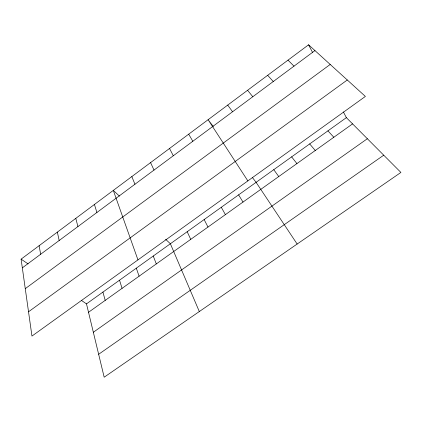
<?xml version="1.0" encoding="UTF-8"?>
<svg xmlns="http://www.w3.org/2000/svg" width="422" height="422" viewBox="0 0 422 422"><rect width="100%" height="100%" fill="white"/><g stroke="black" fill="none" stroke-linecap="round" stroke-linejoin="round"><path stroke-width="0.63" d="M21.1 259.145L308.587 44.795L365.378 96.432L31.956 336.076L21.1 259.145L28.095 263.924M22.329 267.864L314.949 50.582M25.267 288.659L330.204 64.45M28.527 311.784L347.285 79.98M86.489 303.872L346.367 117.648L400.9 172.445L104.176 377.205L86.489 303.872L81.319 300.332M88.52 312.291L352.57 123.883M93.336 332.262L367.351 138.732M98.648 354.28L383.735 155.201M119.426 196.114L113.307 190.396L137.962 259.889M165.635 239.311L170.382 243.752L199.316 311.552M288.01 60.14L293.976 66.154M327.931 130.857L333.818 137.261M267.68 75.301L273.261 81.541M309.685 143.928L315.266 150.501M247.582 90.282L252.789 96.743M291.634 156.863L296.914 163.599M213.258 126.452L208.099 119.721L247.856 180.901M252.509 177.657L256.096 182.33L297.151 244.037M227.727 105.089L232.559 111.761M273.772 169.665L278.752 176.554M238.599 194.869L242.998 202.064M188.703 134.18L192.822 141.27M221.281 207.276L225.406 214.619M308.587 44.795L312.486 52.307M343.402 111.935L346.367 117.648M169.528 148.481L173.3 155.76M204.142 219.561L207.988 227.047M187.178 231.715L190.755 239.343M150.575 162.612L154.009 170.087M131.833 176.581L134.94 184.245M153.26 256.022L156.304 263.924M136.306 268.17L139.091 276.204M119.531 280.192L122.058 288.358M94.438 204.464L96.896 212.493M102.926 292.093L105.205 300.385M75.786 218.369L77.928 226.582M57.35 232.116L59.18 240.503M39.119 245.709L40.649 254.26"/></g></svg>
